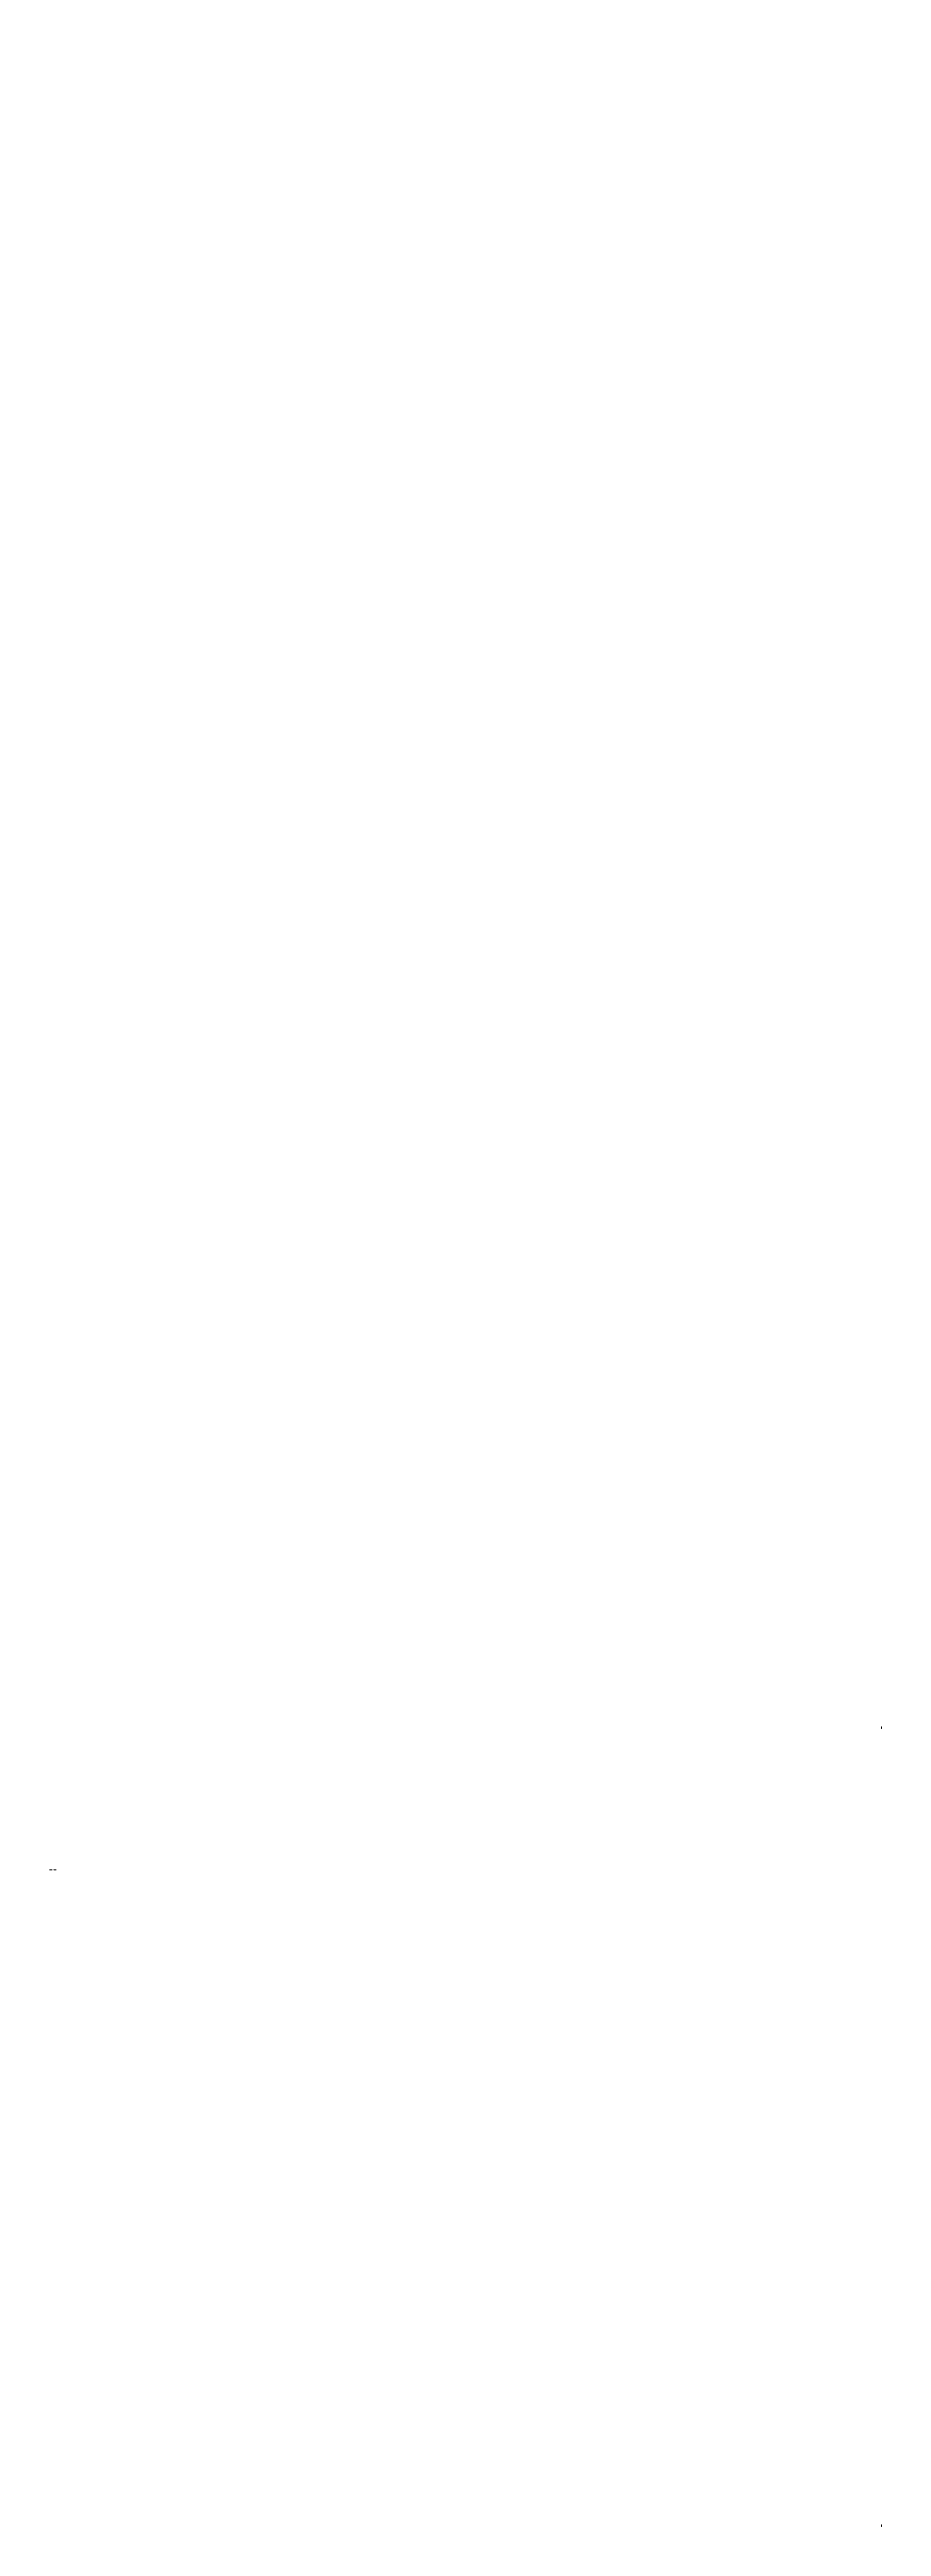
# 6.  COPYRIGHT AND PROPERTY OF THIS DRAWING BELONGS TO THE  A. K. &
# Model space of a CAD drawing. Header units: millimetres. Extents: x -3092155 to 4513934, y -12317808 to 1850003.
# Drawn here: x -425999 to 258, y -8021130 to -6752825 of the extents above; entities that cross this region are included whole.
import ezdxf

# ---------------------------------------------------------------- set-up
doc = ezdxf.new("R2010")
doc.units = ezdxf.units.MM
doc.header["$LTSCALE"] = 2
doc.header["$MEASUREMENT"] = 0
doc.header["$PDMODE"] = 34
doc.header["$PDSIZE"] = 500
doc.layers.add('D DIM', color=250, linetype='Continuous', lineweight=9)
doc.styles.add('250', font='ARIALN.TTF', dxfattribs={"width": 0.5, "height": 150})
doc.styles.add('COLOUMNN DIM', font='ARIALNB.TTF', dxfattribs={"height": 550})
doc.styles.add('INNER DIM', font='ARIALNB.TTF', dxfattribs={"height": 250})
doc.dimstyles.new('250', dxfattribs={"dimscale": 0, "dimtxt": 150, "dimasz": 50, "dimexe": 50, "dimexo": 50, "dimgap": 50, "dimtad": 1, "dimdec": 0, "dimzin": 0, "dimdsep": 46, "dimtxsty": '250', "dimblk": 'OBLIQUE', "dimcen": 100, "dimdle": 50, "dimclrd": 256, "dimclre": 256, "dimclrt": 256, "dimadec": 0, "dimazin": 2, "dimtfac": 1, "dimtdec": 0, "dimtofl": 0, "dimtmove": 1, "dimatfit": 0, "dimfxl": 50, "dimtolj": 1, "dimtzin": 0, "dimlwd": -1, "dimlwe": -1, "dimarcsym": 1})
doc.dimstyles.new('external final', dxfattribs={"dimscale": 0, "dimtxt": 250, "dimasz": 100, "dimexe": 50, "dimexo": 50, "dimgap": 50, "dimtad": 0, "dimdec": 0, "dimzin": 0, "dimdsep": 46, "dimtxsty": 'INNER DIM', "dimblk": 'ARCHTICK', "dimcen": 100, "dimdle": 50, "dimclrd": 256, "dimclre": 256, "dimclrt": 256, "dimadec": 0, "dimazin": 0, "dimtfac": 1, "dimtdec": 0, "dimtix": 1, "dimtmove": 1, "dimatfit": 3, "dimfxl": 50, "dimfxlon": 1, "dimtolj": 1, "dimtzin": 0, "dimlwd": -1, "dimlwe": -1, "dimarcsym": 1})

# ---------------------------------------------------------------- blocks, each defined once
blk = doc.blocks.new('_Oblique')
at = {"color": 0, "linetype": 'ByBlock', "lineweight": -2}
blk.add_line((-0.5, -0.5), (0.5, 0.5), dxfattribs=at)
blk = doc.blocks.new('*D6')
at = {"layer": 'D DIM', "ltscale": 100, "transparency": 16777216}
for p, q in [((50, -7611732), (258, -7611732)), ((50, -7612532), (258, -7612532)), ((208, -7612582), (208, -7611682))]:
    blk.add_line(p, q, dxfattribs=at)
at = {"layer": 'Defpoints', "color": 0, "lineweight": 50, "ltscale": 100, "transparency": 16777216}
for p in [(0, -7611732), (0, -7612532), (208, -7611732)]:
    blk.add_point(p, dxfattribs=at)
at = {"layer": 'D DIM', "ltscale": 100, "transparency": 16777216, "xscale": 50, "yscale": 50, "zscale": 50}
for p, rotation in [((208, -7611732), 90), ((208, -7612532), 270)]:
    blk.add_blockref('_Oblique', p, dxfattribs=dict(at, rotation=rotation))
at = {"layer": 'D DIM', "ltscale": 100, "transparency": 16777216, "insert": (81, -7612132), "char_height": 150, "attachment_point": 5, "rotation": 90, "style": '250'}
blk.add_mtext('\\A1;800', dxfattribs=at)
blk = doc.blocks.new('*D7')
at = {"layer": 'D DIM', "ltscale": 100, "transparency": 16777216}
for p, q in [((50, -8020280), (258, -8020280)), ((50, -8021080), (258, -8021080)), ((208, -8021130), (208, -8020230))]:
    blk.add_line(p, q, dxfattribs=at)
at = {"layer": 'Defpoints', "color": 0, "lineweight": 50, "ltscale": 100, "transparency": 16777216}
for p in [(0, -8020280), (0, -8021080), (208, -8020280)]:
    blk.add_point(p, dxfattribs=at)
at = {"layer": 'D DIM', "ltscale": 100, "transparency": 16777216, "xscale": 50, "yscale": 50, "zscale": 50}
for p, rotation in [((208, -8020280), 90), ((208, -8021080), 270)]:
    blk.add_blockref('_Oblique', p, dxfattribs=dict(at, rotation=rotation))
at = {"layer": 'D DIM', "ltscale": 100, "transparency": 16777216, "insert": (81, -8020680), "char_height": 150, "attachment_point": 5, "rotation": 90, "style": '250'}
blk.add_mtext('\\A1;800', dxfattribs=at)
blk = doc.blocks.new('_ArchTick')
at = {"color": 0, "linetype": 'ByBlock', "const_width": 0.15}
blk.add_lwpolyline([(-0.5, -0.5), (0.5, 0.5)], dxfattribs=at)
blk = doc.blocks.new('*D1041')
at = {"layer": 'D DIM', "ltscale": 100, "transparency": 16777216}
for p, q in [((-422374, -5502781), (-422669, -5502781)), ((-422619, -5502831), (-422619, -5502731)), ((-422522, -5502781), (-422360, -5501710)), ((-422424, -5502781), (-422424, -5502731)), ((-422360, -5501710), (-422260, -5501710))]:
    blk.add_line(p, q, dxfattribs=at)
at = {"layer": 'Defpoints', "color": 0, "lineweight": 50, "ltscale": 100, "transparency": 16777216}
for p in [(-422619, -5502781), (-422424, -5502781), (-422619, -7684899)]:
    blk.add_point(p, dxfattribs=at)
at = {"layer": 'D DIM', "ltscale": 100, "transparency": 16777216, "xscale": 100, "yscale": 100, "zscale": 100, "rotation": 180}
blk.add_blockref('_ArchTick', (-422619, -5502781), dxfattribs=at)
at = {"layer": 'D DIM', "ltscale": 100, "transparency": 16777216, "xscale": 100, "yscale": 100, "zscale": 100}
blk.add_blockref('_ArchTick', (-422424, -5502781), dxfattribs=at)
at = {"layer": 'D DIM', "ltscale": 100, "transparency": 16777216, "insert": (-421719, -5501710), "char_height": 550, "attachment_point": 5, "style": 'COLOUMNN DIM'}
blk.add_mtext('\\A1;195', dxfattribs=at)
blk = doc.blocks.new('*D1042')
at = {"layer": 'D DIM', "ltscale": 100, "transparency": 16777216}
for p, q in [((-425994, -7684899), (-425011, -7684899)), ((-425944, -7684849), (-425944, -7684949)), ((-422569, -7684899), (-423552, -7684899)), ((-422619, -7684899), (-422619, -7684949))]:
    blk.add_line(p, q, dxfattribs=at)
at = {"layer": 'Defpoints', "color": 0, "lineweight": 50, "ltscale": 100, "transparency": 16777216}
for p in [(-425944, -5502781), (-425944, -7684899), (-422619, -7684899)]:
    blk.add_point(p, dxfattribs=at)
at = {"layer": 'D DIM', "ltscale": 100, "transparency": 16777216, "xscale": 100, "yscale": 100, "zscale": 100, "rotation": 180}
blk.add_blockref('_ArchTick', (-425944, -7684899), dxfattribs=at)
at = {"layer": 'D DIM', "ltscale": 100, "transparency": 16777216, "xscale": 100, "yscale": 100, "zscale": 100}
blk.add_blockref('_ArchTick', (-422619, -7684899), dxfattribs=at)
at = {"layer": 'D DIM', "ltscale": 100, "transparency": 16777216, "insert": (-424282, -7684899), "char_height": 550, "attachment_point": 5, "style": 'COLOUMNN DIM'}
blk.add_mtext('\\A1;3325', dxfattribs=at)

msp = doc.modelspace()

# ---------------------------------------------------------------- dimensions: what is measured, and where the dimension line sits
at = {"layer": 'D DIM', "ltscale": 100}
dim = msp.add_linear_dim(base=(-425943.9483, -7684899.1732), p1=(-422619.3506, -7684899.1732), p2=(-425943.9483, -5502780.8904), dimstyle='external final', override={"dimscale": 1, "dimtxsty": 'COLOUMNN DIM'}, dxfattribs=at)
dim.commit()
dim.dimension.update_dxf_attribs({"geometry": '*D1042', "text_midpoint": (-424281.6495, -7684899.1732)})
dim = msp.add_linear_dim(base=(-422619.3506, -5502780.8904), p1=(-422423.9483, -5502780.8904), p2=(-422619.3506, -7684899.1732), dimstyle='external final', override={"dimscale": 1, "dimtxsty": 'COLOUMNN DIM'}, dxfattribs=at)
dim.commit()
dim.dimension.update_dxf_attribs({"geometry": '*D1041', "text_midpoint": (-422209.6417, -5501710.1968), "dimtype": 160})
for base, p1, p2, picture, middle in [((207.8, -7611732.1), (0, -7612532.1), (0, -7611732.1), '*D6', (81.2, -7612132.1)), ((207.8, -8020280.3), (0, -8021080.3), (0, -8020280.3), '*D7', (81.2, -8020680.3))]:
    dim = msp.add_linear_dim(base=base, p1=p1, p2=p2, angle=90, dimstyle='250', override={"dimscale": 1}, dxfattribs=at)
    dim.commit()
    dim.dimension.update_dxf_attribs({"geometry": picture, "text_midpoint": middle})

doc.saveas('drawing.dxf')
